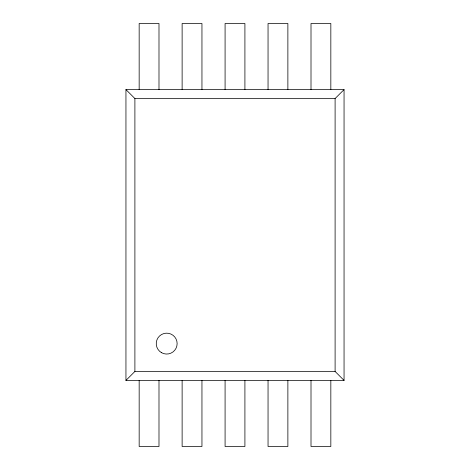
<?xml version="1.0" encoding="UTF-8"?>
<svg xmlns="http://www.w3.org/2000/svg" width="470" height="470" viewBox="0 0 470 470"><rect width="100%" height="100%" fill="white"/><g stroke="black" fill="none" stroke-linecap="round" stroke-linejoin="round"><path stroke-width="0.7" d="M344.052 380.406L335.104 371.453L335.104 98.547L344.052 89.594L125.948 89.594L125.948 380.406L344.052 380.406L344.052 89.594M125.948 380.406L134.896 371.453L134.896 98.547L125.948 89.594M134.896 98.547L335.104 98.547M134.896 371.453L335.104 371.453M330.833 89.594L330.833 23.5L311.005 23.5L311.005 89.594M330.833 380.406L330.833 446.5L311.005 446.5L311.005 380.406M287.875 89.594L287.875 23.5L268.047 23.5L268.047 89.594M287.875 380.406L287.875 446.5L268.047 446.5L268.047 380.406M244.911 89.594L244.911 23.5L225.083 23.5L225.083 89.594M244.911 380.406L244.911 446.5L225.083 446.5L225.083 380.406M201.953 89.594L201.953 23.5L182.125 23.5L182.125 89.594M201.953 380.406L201.953 446.5L182.125 446.5L182.125 380.406M158.989 89.594L158.989 23.5L139.161 23.5L139.167 89.594M158.989 380.406L158.989 446.5L139.167 446.5L139.167 380.406M161.468 352.653A10.44 10.44 0 0 0 177.131 343.605A10.44 10.44 0 0 0 161.468 334.564A10.44 10.44 0 0 0 161.468 352.653"/></g></svg>
